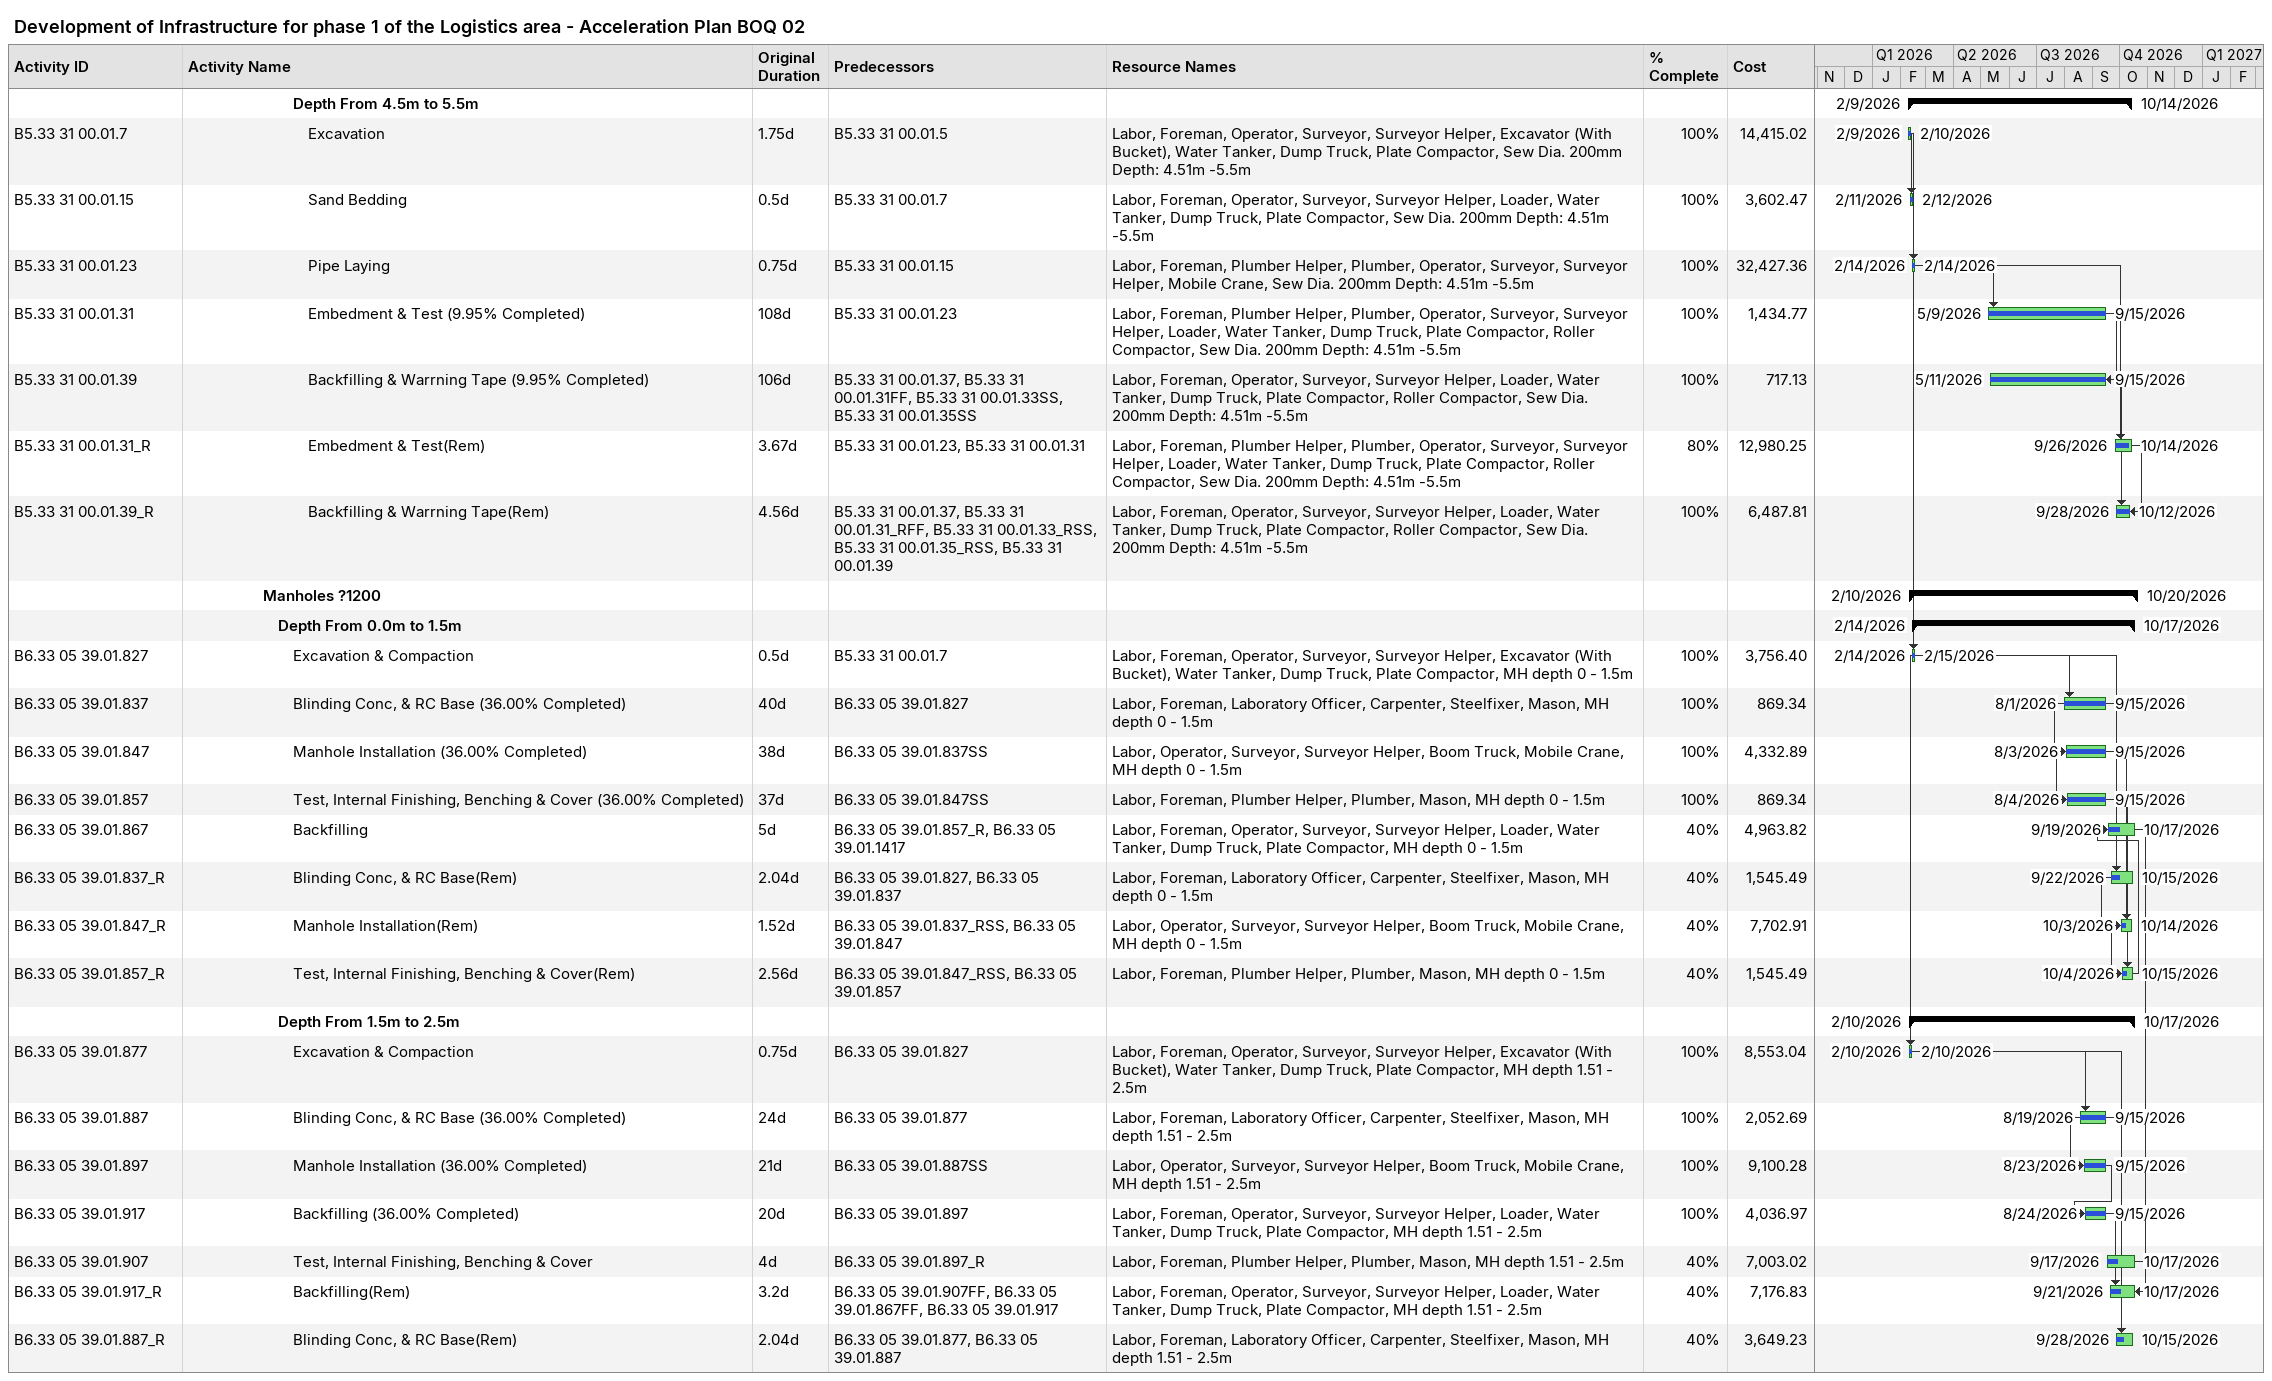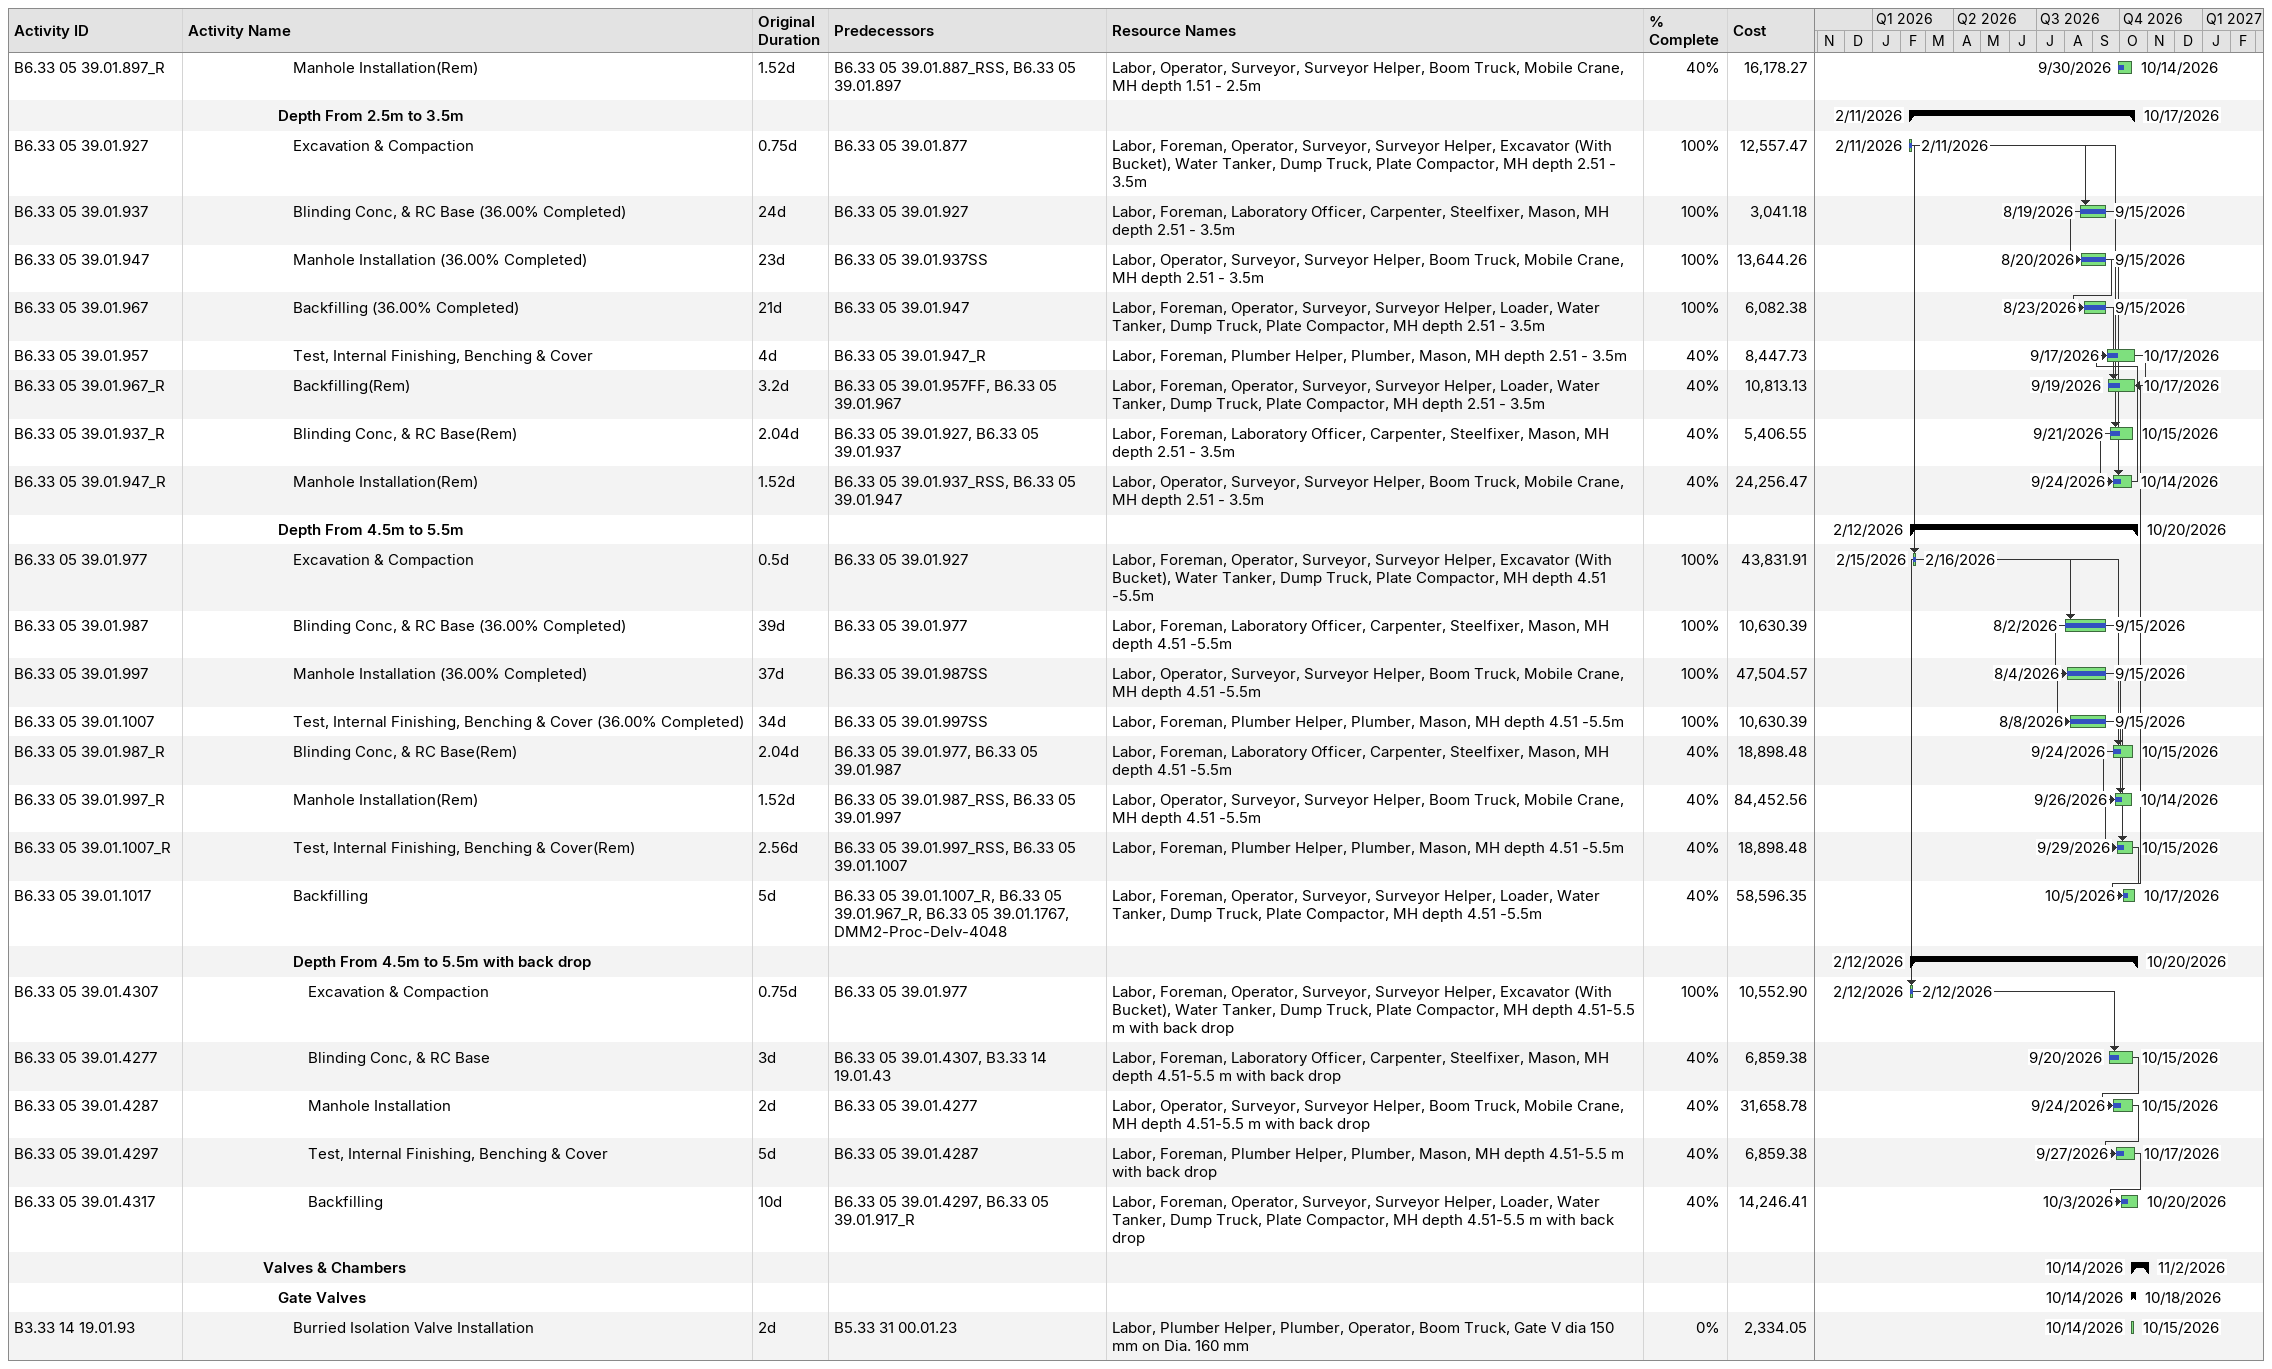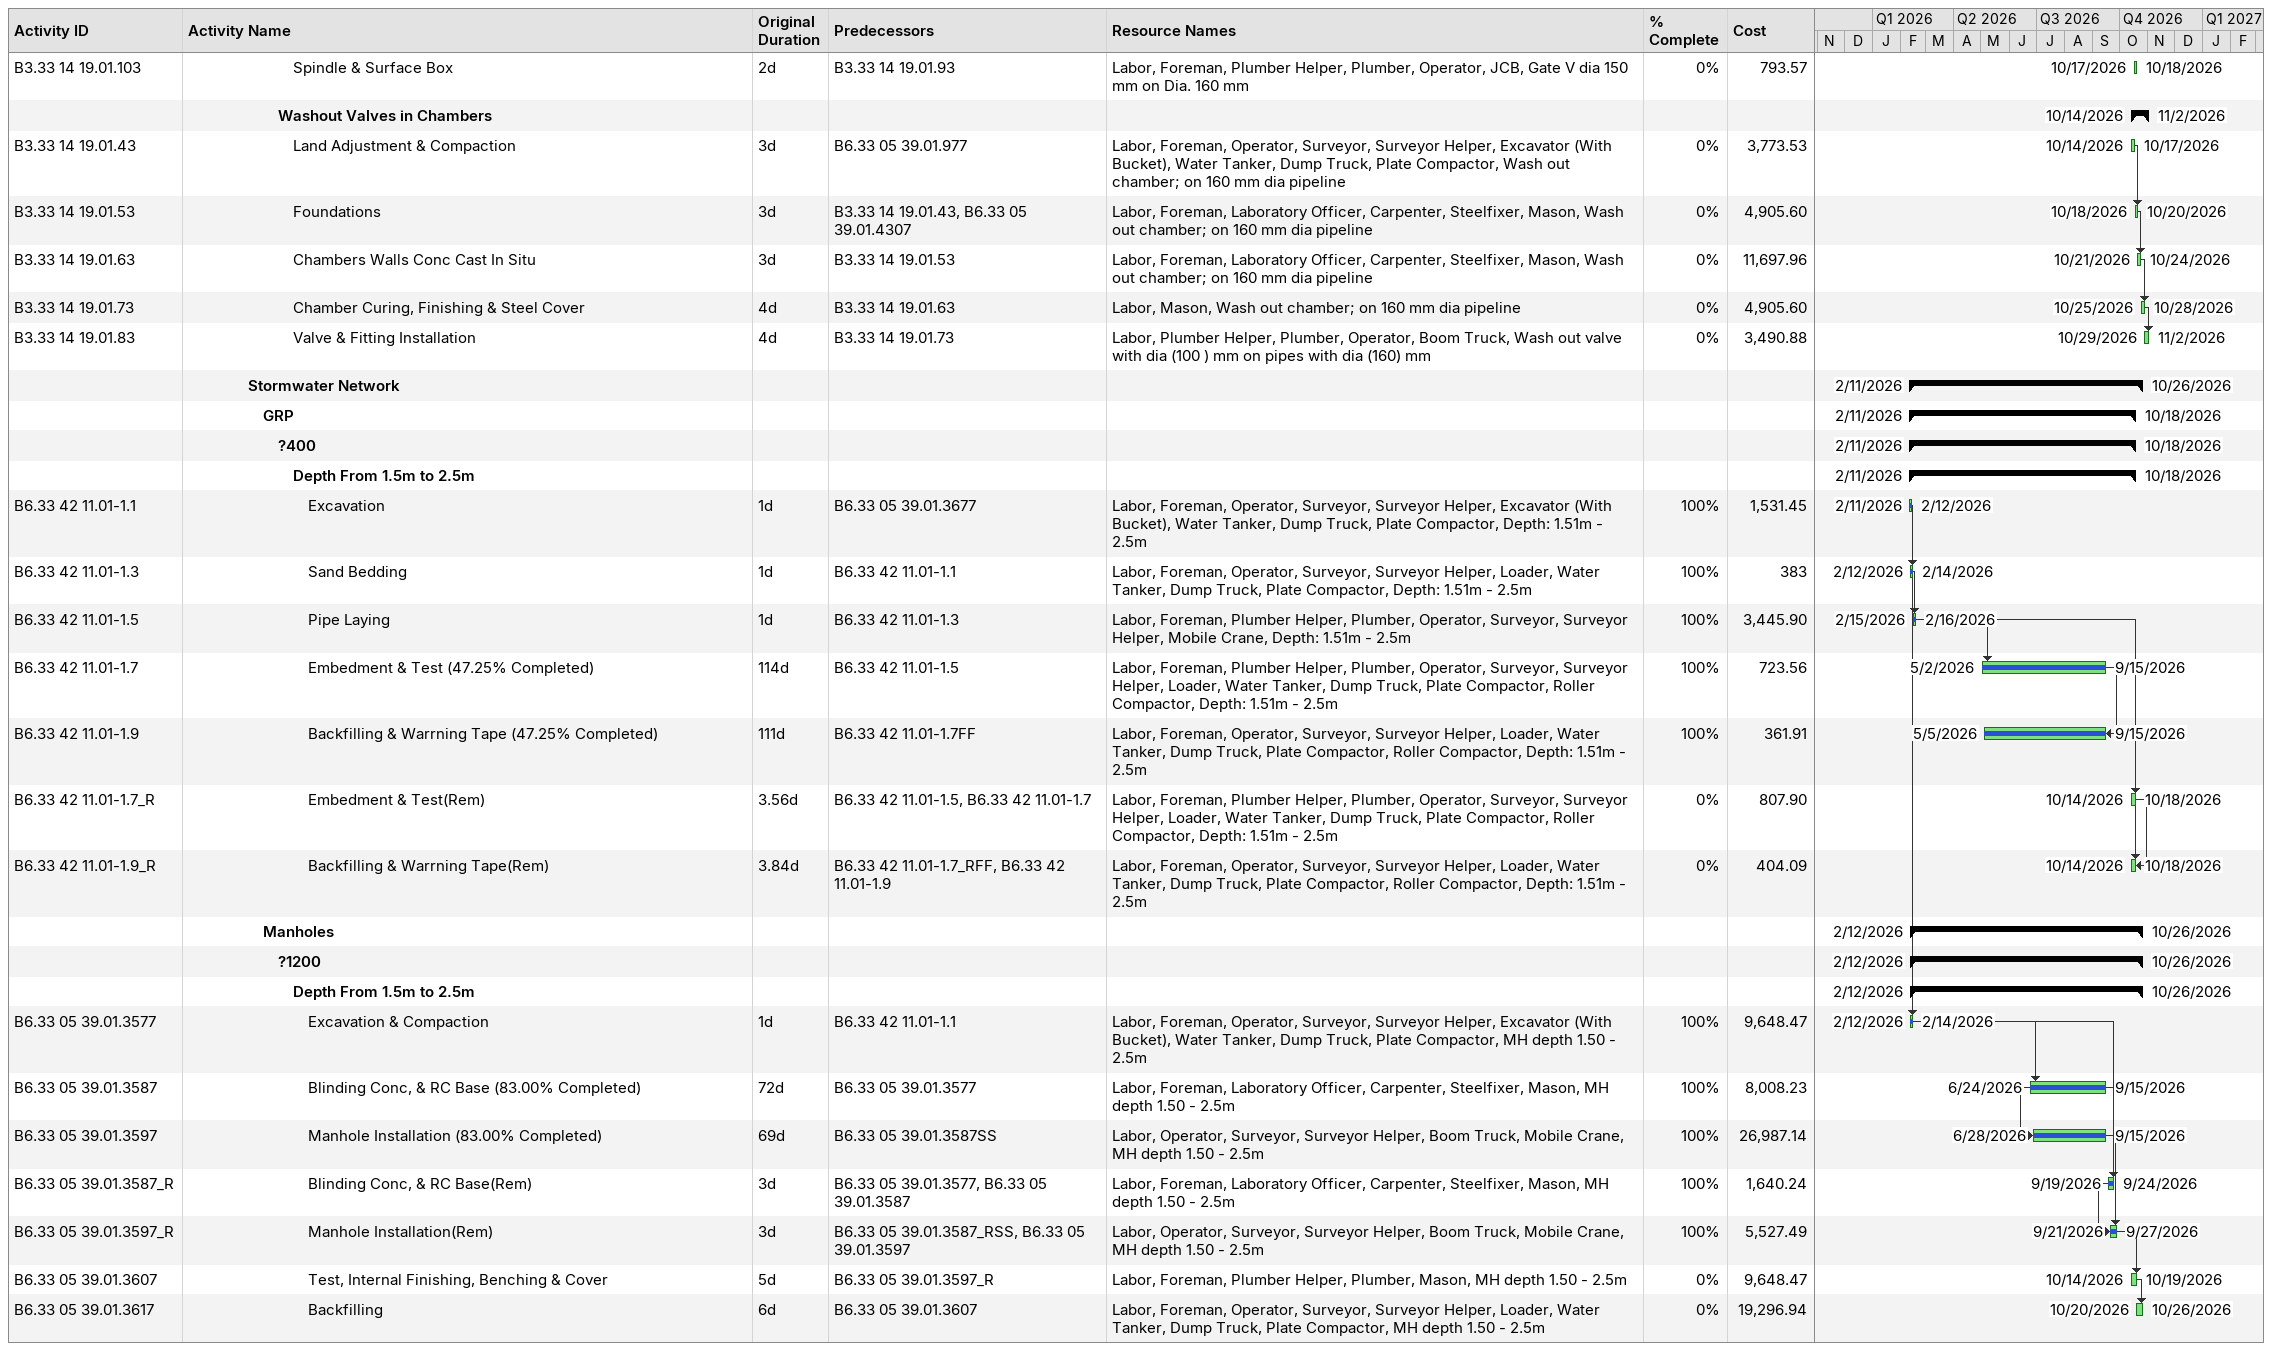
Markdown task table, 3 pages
Development of Infrastructure for phase 1 of the Logistics area - Acceleration Plan BOQ 02

| ID | Level | Task | Original duration | Start | Finish | Predecessors | Resources | % complete | Cost |
|---|---|---|---|---|---|---|---|---|---|
|  | 8 | **Depth From 4.5m to 5.5m** |  | 2026-02-09 | 2026-10-14 |  |  |  |  |
| B5.33 31 00.01.7 | 9 | Excavation | 1.75d | 2026-02-09 | 2026-02-10 | B5.33 31 00.01.5 | Labor, Foreman, Operator, Surveyor, Surveyor Helper, Excavator (With Bucket), Water Tanker, Dump Truck, Plate Compactor, Sew Dia. 200mm Depth: 4.51m -5.5m | 100 | 14415.02 |
| B5.33 31 00.01.15 | 9 | Sand Bedding | 0.5d | 2026-02-11 | 2026-02-12 | B5.33 31 00.01.7 | Labor, Foreman, Operator, Surveyor, Surveyor Helper, Loader, Water Tanker, Dump Truck, Plate Compactor, Sew Dia. 200mm Depth: 4.51m -5.5m | 100 | 3602.47 |
| B5.33 31 00.01.23 | 9 | Pipe Laying | 0.75d | 2026-02-14 | 2026-02-14 | B5.33 31 00.01.15 | Labor, Foreman, Plumber Helper, Plumber, Operator, Surveyor, Surveyor Helper, Mobile Crane, Sew Dia. 200mm Depth: 4.51m -5.5m | 100 | 32427.36 |
| B5.33 31 00.01.31 | 9 | Embedment & Test (9.95% Completed) | 108d | 2026-05-09 | 2026-09-15 | B5.33 31 00.01.23 | Labor, Foreman, Plumber Helper, Plumber, Operator, Surveyor, Surveyor Helper, Loader, Water Tanker, Dump Truck, Plate Compactor, Roller Compactor, Sew Dia. 200mm Depth: 4.51m -5.5m | 100 | 1434.77 |
| B5.33 31 00.01.39 | 9 | Backfilling & Warrning Tape (9.95% Completed) | 106d | 2026-05-11 | 2026-09-15 | B5.33 31 00.01.37, B5.33 31 00.01.31FF, B5.33 31 00.01.33SS, B5.33 31 00.01.35SS | Labor, Foreman, Operator, Surveyor, Surveyor Helper, Loader, Water Tanker, Dump Truck, Plate Compactor, Roller Compactor, Sew Dia. 200mm Depth: 4.51m -5.5m | 100 | 717.13 |
| B5.33 31 00.01.31_R | 9 | Embedment & Test(Rem) | 3.67d | 2026-09-26 | 2026-10-14 | B5.33 31 00.01.23, B5.33 31 00.01.31 | Labor, Foreman, Plumber Helper, Plumber, Operator, Surveyor, Surveyor Helper, Loader, Water Tanker, Dump Truck, Plate Compactor, Roller Compactor, Sew Dia. 200mm Depth: 4.51m -5.5m | 80 | 12980.25 |
| B5.33 31 00.01.39_R | 9 | Backfilling & Warrning Tape(Rem) | 4.56d | 2026-09-28 | 2026-10-12 | B5.33 31 00.01.37, B5.33 31 00.01.31_RFF, B5.33 31 00.01.33_RSS, B5.33 31 00.01.35_RSS, B5.33 31 00.01.39 | Labor, Foreman, Operator, Surveyor, Surveyor Helper, Loader, Water Tanker, Dump Truck, Plate Compactor, Roller Compactor, Sew Dia. 200mm Depth: 4.51m -5.5m | 100 | 6487.81 |
|  | 6 | **Manholes ?1200** |  | 2026-02-10 | 2026-10-20 |  |  |  |  |
|  | 7 | **Depth From 0.0m to 1.5m** |  | 2026-02-14 | 2026-10-17 |  |  |  |  |
| B6.33 05 39.01.827 | 8 | Excavation & Compaction | 0.5d | 2026-02-14 | 2026-02-15 | B5.33 31 00.01.7 | Labor, Foreman, Operator, Surveyor, Surveyor Helper, Excavator (With Bucket), Water Tanker, Dump Truck, Plate Compactor, MH depth 0 - 1.5m | 100 | 3756.40 |
| B6.33 05 39.01.837 | 8 | Blinding Conc, & RC Base (36.00% Completed) | 40d | 2026-08-01 | 2026-09-15 | B6.33 05 39.01.827 | Labor, Foreman, Laboratory Officer, Carpenter, Steelfixer, Mason, MH depth 0 - 1.5m | 100 | 869.34 |
| B6.33 05 39.01.847 | 8 | Manhole Installation (36.00% Completed) | 38d | 2026-08-03 | 2026-09-15 | B6.33 05 39.01.837SS | Labor, Operator, Surveyor, Surveyor Helper, Boom Truck, Mobile Crane, MH depth 0 - 1.5m | 100 | 4332.89 |
| B6.33 05 39.01.857 | 8 | Test, Internal Finishing, Benching & Cover (36.00% Completed) | 37d | 2026-08-04 | 2026-09-15 | B6.33 05 39.01.847SS | Labor, Foreman, Plumber Helper, Plumber, Mason, MH depth 0 - 1.5m | 100 | 869.34 |
| B6.33 05 39.01.867 | 8 | Backfilling | 5d | 2026-09-19 | 2026-10-17 | B6.33 05 39.01.857_R, B6.33 05 39.01.1417 | Labor, Foreman, Operator, Surveyor, Surveyor Helper, Loader, Water Tanker, Dump Truck, Plate Compactor, MH depth 0 - 1.5m | 40 | 4963.82 |
| B6.33 05 39.01.837_R | 8 | Blinding Conc, & RC Base(Rem) | 2.04d | 2026-09-22 | 2026-10-15 | B6.33 05 39.01.827, B6.33 05 39.01.837 | Labor, Foreman, Laboratory Officer, Carpenter, Steelfixer, Mason, MH depth 0 - 1.5m | 40 | 1545.49 |
| B6.33 05 39.01.847_R | 8 | Manhole Installation(Rem) | 1.52d | 2026-10-03 | 2026-10-14 | B6.33 05 39.01.837_RSS, B6.33 05 39.01.847 | Labor, Operator, Surveyor, Surveyor Helper, Boom Truck, Mobile Crane, MH depth 0 - 1.5m | 40 | 7702.91 |
| B6.33 05 39.01.857_R | 8 | Test, Internal Finishing, Benching & Cover(Rem) | 2.56d | 2026-10-04 | 2026-10-15 | B6.33 05 39.01.847_RSS, B6.33 05 39.01.857 | Labor, Foreman, Plumber Helper, Plumber, Mason, MH depth 0 - 1.5m | 40 | 1545.49 |
|  | 7 | **Depth From 1.5m to 2.5m** |  | 2026-02-10 | 2026-10-17 |  |  |  |  |
| B6.33 05 39.01.877 | 8 | Excavation & Compaction | 0.75d | 2026-02-10 | 2026-02-10 | B6.33 05 39.01.827 | Labor, Foreman, Operator, Surveyor, Surveyor Helper, Excavator (With Bucket), Water Tanker, Dump Truck, Plate Compactor, MH depth 1.51 - 2.5m | 100 | 8553.04 |
| B6.33 05 39.01.887 | 8 | Blinding Conc, & RC Base (36.00% Completed) | 24d | 2026-08-19 | 2026-09-15 | B6.33 05 39.01.877 | Labor, Foreman, Laboratory Officer, Carpenter, Steelfixer, Mason, MH depth 1.51 - 2.5m | 100 | 2052.69 |
| B6.33 05 39.01.897 | 8 | Manhole Installation (36.00% Completed) | 21d | 2026-08-23 | 2026-09-15 | B6.33 05 39.01.887SS | Labor, Operator, Surveyor, Surveyor Helper, Boom Truck, Mobile Crane, MH depth 1.51 - 2.5m | 100 | 9100.28 |
| B6.33 05 39.01.917 | 8 | Backfilling (36.00% Completed) | 20d | 2026-08-24 | 2026-09-15 | B6.33 05 39.01.897 | Labor, Foreman, Operator, Surveyor, Surveyor Helper, Loader, Water Tanker, Dump Truck, Plate Compactor, MH depth 1.51 - 2.5m | 100 | 4036.97 |
| B6.33 05 39.01.907 | 8 | Test, Internal Finishing, Benching & Cover | 4d | 2026-09-17 | 2026-10-17 | B6.33 05 39.01.897_R | Labor, Foreman, Plumber Helper, Plumber, Mason, MH depth 1.51 - 2.5m | 40 | 7003.02 |
| B6.33 05 39.01.917_R | 8 | Backfilling(Rem) | 3.2d | 2026-09-21 | 2026-10-17 | B6.33 05 39.01.907FF, B6.33 05 39.01.867FF, B6.33 05 39.01.917 | Labor, Foreman, Operator, Surveyor, Surveyor Helper, Loader, Water Tanker, Dump Truck, Plate Compactor, MH depth 1.51 - 2.5m | 40 | 7176.83 |
| B6.33 05 39.01.887_R | 8 | Blinding Conc, & RC Base(Rem) | 2.04d | 2026-09-28 | 2026-10-15 | B6.33 05 39.01.877, B6.33 05 39.01.887 | Labor, Foreman, Laboratory Officer, Carpenter, Steelfixer, Mason, MH depth 1.51 - 2.5m | 40 | 3649.23 |
| B6.33 05 39.01.897_R | 8 | Manhole Installation(Rem) | 1.52d | 2026-09-30 | 2026-10-14 | B6.33 05 39.01.887_RSS, B6.33 05 39.01.897 | Labor, Operator, Surveyor, Surveyor Helper, Boom Truck, Mobile Crane, MH depth 1.51 - 2.5m | 40 | 16178.27 |
|  | 7 | **Depth From 2.5m to 3.5m** |  | 2026-02-11 | 2026-10-17 |  |  |  |  |
| B6.33 05 39.01.927 | 8 | Excavation & Compaction | 0.75d | 2026-02-11 | 2026-02-11 | B6.33 05 39.01.877 | Labor, Foreman, Operator, Surveyor, Surveyor Helper, Excavator (With Bucket), Water Tanker, Dump Truck, Plate Compactor, MH depth 2.51 - 3.5m | 100 | 12557.47 |
| B6.33 05 39.01.937 | 8 | Blinding Conc, & RC Base (36.00% Completed) | 24d | 2026-08-19 | 2026-09-15 | B6.33 05 39.01.927 | Labor, Foreman, Laboratory Officer, Carpenter, Steelfixer, Mason, MH depth 2.51 - 3.5m | 100 | 3041.18 |
| B6.33 05 39.01.947 | 8 | Manhole Installation (36.00% Completed) | 23d | 2026-08-20 | 2026-09-15 | B6.33 05 39.01.937SS | Labor, Operator, Surveyor, Surveyor Helper, Boom Truck, Mobile Crane, MH depth 2.51 - 3.5m | 100 | 13644.26 |
| B6.33 05 39.01.967 | 8 | Backfilling (36.00% Completed) | 21d | 2026-08-23 | 2026-09-15 | B6.33 05 39.01.947 | Labor, Foreman, Operator, Surveyor, Surveyor Helper, Loader, Water Tanker, Dump Truck, Plate Compactor, MH depth 2.51 - 3.5m | 100 | 6082.38 |
| B6.33 05 39.01.957 | 8 | Test, Internal Finishing, Benching & Cover | 4d | 2026-09-17 | 2026-10-17 | B6.33 05 39.01.947_R | Labor, Foreman, Plumber Helper, Plumber, Mason, MH depth 2.51 - 3.5m | 40 | 8447.73 |
| B6.33 05 39.01.967_R | 8 | Backfilling(Rem) | 3.2d | 2026-09-19 | 2026-10-17 | B6.33 05 39.01.957FF, B6.33 05 39.01.967 | Labor, Foreman, Operator, Surveyor, Surveyor Helper, Loader, Water Tanker, Dump Truck, Plate Compactor, MH depth 2.51 - 3.5m | 40 | 10813.13 |
| B6.33 05 39.01.937_R | 8 | Blinding Conc, & RC Base(Rem) | 2.04d | 2026-09-21 | 2026-10-15 | B6.33 05 39.01.927, B6.33 05 39.01.937 | Labor, Foreman, Laboratory Officer, Carpenter, Steelfixer, Mason, MH depth 2.51 - 3.5m | 40 | 5406.55 |
| B6.33 05 39.01.947_R | 8 | Manhole Installation(Rem) | 1.52d | 2026-09-24 | 2026-10-14 | B6.33 05 39.01.937_RSS, B6.33 05 39.01.947 | Labor, Operator, Surveyor, Surveyor Helper, Boom Truck, Mobile Crane, MH depth 2.51 - 3.5m | 40 | 24256.47 |
|  | 7 | **Depth From 4.5m to 5.5m** |  | 2026-02-12 | 2026-10-20 |  |  |  |  |
| B6.33 05 39.01.977 | 8 | Excavation & Compaction | 0.5d | 2026-02-15 | 2026-02-16 | B6.33 05 39.01.927 | Labor, Foreman, Operator, Surveyor, Surveyor Helper, Excavator (With Bucket), Water Tanker, Dump Truck, Plate Compactor, MH depth 4.51 -5.5m | 100 | 43831.91 |
| B6.33 05 39.01.987 | 8 | Blinding Conc, & RC Base (36.00% Completed) | 39d | 2026-08-02 | 2026-09-15 | B6.33 05 39.01.977 | Labor, Foreman, Laboratory Officer, Carpenter, Steelfixer, Mason, MH depth 4.51 -5.5m | 100 | 10630.39 |
| B6.33 05 39.01.997 | 8 | Manhole Installation (36.00% Completed) | 37d | 2026-08-04 | 2026-09-15 | B6.33 05 39.01.987SS | Labor, Operator, Surveyor, Surveyor Helper, Boom Truck, Mobile Crane, MH depth 4.51 -5.5m | 100 | 47504.57 |
| B6.33 05 39.01.1007 | 8 | Test, Internal Finishing, Benching & Cover (36.00% Completed) | 34d | 2026-08-08 | 2026-09-15 | B6.33 05 39.01.997SS | Labor, Foreman, Plumber Helper, Plumber, Mason, MH depth 4.51 -5.5m | 100 | 10630.39 |
| B6.33 05 39.01.987_R | 8 | Blinding Conc, & RC Base(Rem) | 2.04d | 2026-09-24 | 2026-10-15 | B6.33 05 39.01.977, B6.33 05 39.01.987 | Labor, Foreman, Laboratory Officer, Carpenter, Steelfixer, Mason, MH depth 4.51 -5.5m | 40 | 18898.48 |
| B6.33 05 39.01.997_R | 8 | Manhole Installation(Rem) | 1.52d | 2026-09-26 | 2026-10-14 | B6.33 05 39.01.987_RSS, B6.33 05 39.01.997 | Labor, Operator, Surveyor, Surveyor Helper, Boom Truck, Mobile Crane, MH depth 4.51 -5.5m | 40 | 84452.56 |
| B6.33 05 39.01.1007_R | 8 | Test, Internal Finishing, Benching & Cover(Rem) | 2.56d | 2026-09-29 | 2026-10-15 | B6.33 05 39.01.997_RSS, B6.33 05 39.01.1007 | Labor, Foreman, Plumber Helper, Plumber, Mason, MH depth 4.51 -5.5m | 40 | 18898.48 |
| B6.33 05 39.01.1017 | 8 | Backfilling | 5d | 2026-10-05 | 2026-10-17 | B6.33 05 39.01.1007_R, B6.33 05 39.01.967_R, B6.33 05 39.01.1767, DMM2-Proc-Delv-4048 | Labor, Foreman, Operator, Surveyor, Surveyor Helper, Loader, Water Tanker, Dump Truck, Plate Compactor, MH depth 4.51 -5.5m | 40 | 58596.35 |
|  | 8 | **Depth From 4.5m to 5.5m with back drop** |  | 2026-02-12 | 2026-10-20 |  |  |  |  |
| B6.33 05 39.01.4307 | 9 | Excavation & Compaction | 0.75d | 2026-02-12 | 2026-02-12 | B6.33 05 39.01.977 | Labor, Foreman, Operator, Surveyor, Surveyor Helper, Excavator (With Bucket), Water Tanker, Dump Truck, Plate Compactor, MH depth 4.51-5.5 m with back drop | 100 | 10552.90 |
| B6.33 05 39.01.4277 | 9 | Blinding Conc, & RC Base | 3d | 2026-09-20 | 2026-10-15 | B6.33 05 39.01.4307, B3.33 14 19.01.43 | Labor, Foreman, Laboratory Officer, Carpenter, Steelfixer, Mason, MH depth 4.51-5.5 m with back drop | 40 | 6859.38 |
| B6.33 05 39.01.4287 | 9 | Manhole Installation | 2d | 2026-09-24 | 2026-10-15 | B6.33 05 39.01.4277 | Labor, Operator, Surveyor, Surveyor Helper, Boom Truck, Mobile Crane, MH depth 4.51-5.5 m with back drop | 40 | 31658.78 |
| B6.33 05 39.01.4297 | 9 | Test, Internal Finishing, Benching & Cover | 5d | 2026-09-27 | 2026-10-17 | B6.33 05 39.01.4287 | Labor, Foreman, Plumber Helper, Plumber, Mason, MH depth 4.51-5.5 m with back drop | 40 | 6859.38 |
| B6.33 05 39.01.4317 | 9 | Backfilling | 10d | 2026-10-03 | 2026-10-20 | B6.33 05 39.01.4297, B6.33 05 39.01.917_R | Labor, Foreman, Operator, Surveyor, Surveyor Helper, Loader, Water Tanker, Dump Truck, Plate Compactor, MH depth 4.51-5.5 m with back drop | 40 | 14246.41 |
|  | 6 | **Valves & Chambers** |  | 2026-10-14 | 2026-11-02 |  |  |  |  |
|  | 7 | **Gate Valves** |  | 2026-10-14 | 2026-10-18 |  |  |  |  |
| B3.33 14 19.01.93 | 8 | Burried Isolation Valve Installation | 2d | 2026-10-14 | 2026-10-15 | B5.33 31 00.01.23 | Labor, Plumber Helper, Plumber, Operator, Boom Truck, Gate V dia 150 mm on Dia. 160 mm | 0 | 2334.05 |
| B3.33 14 19.01.103 | 8 | Spindle & Surface Box | 2d | 2026-10-17 | 2026-10-18 | B3.33 14 19.01.93 | Labor, Foreman, Plumber Helper, Plumber, Operator, JCB, Gate V dia 150 mm on Dia. 160 mm | 0 | 793.57 |
|  | 7 | **Washout Valves in Chambers** |  | 2026-10-14 | 2026-11-02 |  |  |  |  |
| B3.33 14 19.01.43 | 8 | Land Adjustment & Compaction | 3d | 2026-10-14 | 2026-10-17 | B6.33 05 39.01.977 | Labor, Foreman, Operator, Surveyor, Surveyor Helper, Excavator (With Bucket), Water Tanker, Dump Truck, Plate Compactor, Wash out chamber; on 160 mm dia pipeline | 0 | 3773.53 |
| B3.33 14 19.01.53 | 8 | Foundations | 3d | 2026-10-18 | 2026-10-20 | B3.33 14 19.01.43, B6.33 05 39.01.4307 | Labor, Foreman, Laboratory Officer, Carpenter, Steelfixer, Mason, Wash out chamber; on 160 mm dia pipeline | 0 | 4905.60 |
| B3.33 14 19.01.63 | 8 | Chambers Walls Conc Cast In Situ | 3d | 2026-10-21 | 2026-10-24 | B3.33 14 19.01.53 | Labor, Foreman, Laboratory Officer, Carpenter, Steelfixer, Mason, Wash out chamber; on 160 mm dia pipeline | 0 | 11697.96 |
| B3.33 14 19.01.73 | 8 | Chamber Curing, Finishing & Steel Cover | 4d | 2026-10-25 | 2026-10-28 | B3.33 14 19.01.63 | Labor, Mason, Wash out chamber; on 160 mm dia pipeline | 0 | 4905.60 |
| B3.33 14 19.01.83 | 8 | Valve & Fitting Installation | 4d | 2026-10-29 | 2026-11-02 | B3.33 14 19.01.73 | Labor, Plumber Helper, Plumber, Operator, Boom Truck, Wash out valve with dia (100 ) mm on pipes with dia (160) mm | 0 | 3490.88 |
|  | 5 | **Stormwater Network** |  | 2026-02-11 | 2026-10-26 |  |  |  |  |
|  | 6 | **GRP** |  | 2026-02-11 | 2026-10-18 |  |  |  |  |
|  | 7 | **?400** |  | 2026-02-11 | 2026-10-18 |  |  |  |  |
|  | 8 | **Depth From 1.5m to 2.5m** |  | 2026-02-11 | 2026-10-18 |  |  |  |  |
| B6.33 42 11.01-1.1 | 9 | Excavation | 1d | 2026-02-11 | 2026-02-12 | B6.33 05 39.01.3677 | Labor, Foreman, Operator, Surveyor, Surveyor Helper, Excavator (With Bucket), Water Tanker, Dump Truck, Plate Compactor, Depth: 1.51m - 2.5m | 100 | 1531.45 |
| B6.33 42 11.01-1.3 | 9 | Sand Bedding | 1d | 2026-02-12 | 2026-02-14 | B6.33 42 11.01-1.1 | Labor, Foreman, Operator, Surveyor, Surveyor Helper, Loader, Water Tanker, Dump Truck, Plate Compactor, Depth: 1.51m - 2.5m | 100 | 383 |
| B6.33 42 11.01-1.5 | 9 | Pipe Laying | 1d | 2026-02-15 | 2026-02-16 | B6.33 42 11.01-1.3 | Labor, Foreman, Plumber Helper, Plumber, Operator, Surveyor, Surveyor Helper, Mobile Crane, Depth: 1.51m - 2.5m | 100 | 3445.90 |
| B6.33 42 11.01-1.7 | 9 | Embedment & Test (47.25% Completed) | 114d | 2026-05-02 | 2026-09-15 | B6.33 42 11.01-1.5 | Labor, Foreman, Plumber Helper, Plumber, Operator, Surveyor, Surveyor Helper, Loader, Water Tanker, Dump Truck, Plate Compactor, Roller Compactor, Depth: 1.51m - 2.5m | 100 | 723.56 |
| B6.33 42 11.01-1.9 | 9 | Backfilling & Warrning Tape (47.25% Completed) | 111d | 2026-05-05 | 2026-09-15 | B6.33 42 11.01-1.7FF | Labor, Foreman, Operator, Surveyor, Surveyor Helper, Loader, Water Tanker, Dump Truck, Plate Compactor, Roller Compactor, Depth: 1.51m - 2.5m | 100 | 361.91 |
| B6.33 42 11.01-1.7_R | 9 | Embedment & Test(Rem) | 3.56d | 2026-10-14 | 2026-10-18 | B6.33 42 11.01-1.5, B6.33 42 11.01-1.7 | Labor, Foreman, Plumber Helper, Plumber, Operator, Surveyor, Surveyor Helper, Loader, Water Tanker, Dump Truck, Plate Compactor, Roller Compactor, Depth: 1.51m - 2.5m | 0 | 807.90 |
| B6.33 42 11.01-1.9_R | 9 | Backfilling & Warrning Tape(Rem) | 3.84d | 2026-10-14 | 2026-10-18 | B6.33 42 11.01-1.7_RFF, B6.33 42 11.01-1.9 | Labor, Foreman, Operator, Surveyor, Surveyor Helper, Loader, Water Tanker, Dump Truck, Plate Compactor, Roller Compactor, Depth: 1.51m - 2.5m | 0 | 404.09 |
|  | 6 | **Manholes** |  | 2026-02-12 | 2026-10-26 |  |  |  |  |
|  | 7 | **?1200** |  | 2026-02-12 | 2026-10-26 |  |  |  |  |
|  | 8 | **Depth From 1.5m to 2.5m** |  | 2026-02-12 | 2026-10-26 |  |  |  |  |
| B6.33 05 39.01.3577 | 9 | Excavation & Compaction | 1d | 2026-02-12 | 2026-02-14 | B6.33 42 11.01-1.1 | Labor, Foreman, Operator, Surveyor, Surveyor Helper, Excavator (With Bucket), Water Tanker, Dump Truck, Plate Compactor, MH depth 1.50 - 2.5m | 100 | 9648.47 |
| B6.33 05 39.01.3587 | 9 | Blinding Conc, & RC Base (83.00% Completed) | 72d | 2026-06-24 | 2026-09-15 | B6.33 05 39.01.3577 | Labor, Foreman, Laboratory Officer, Carpenter, Steelfixer, Mason, MH depth 1.50 - 2.5m | 100 | 8008.23 |
| B6.33 05 39.01.3597 | 9 | Manhole Installation (83.00% Completed) | 69d | 2026-06-28 | 2026-09-15 | B6.33 05 39.01.3587SS | Labor, Operator, Surveyor, Surveyor Helper, Boom Truck, Mobile Crane, MH depth 1.50 - 2.5m | 100 | 26987.14 |
| B6.33 05 39.01.3587_R | 9 | Blinding Conc, & RC Base(Rem) | 3d | 2026-09-19 | 2026-09-24 | B6.33 05 39.01.3577, B6.33 05 39.01.3587 | Labor, Foreman, Laboratory Officer, Carpenter, Steelfixer, Mason, MH depth 1.50 - 2.5m | 100 | 1640.24 |
| B6.33 05 39.01.3597_R | 9 | Manhole Installation(Rem) | 3d | 2026-09-21 | 2026-09-27 | B6.33 05 39.01.3587_RSS, B6.33 05 39.01.3597 | Labor, Operator, Surveyor, Surveyor Helper, Boom Truck, Mobile Crane, MH depth 1.50 - 2.5m | 100 | 5527.49 |
| B6.33 05 39.01.3607 | 9 | Test, Internal Finishing, Benching & Cover | 5d | 2026-10-14 | 2026-10-19 | B6.33 05 39.01.3597_R | Labor, Foreman, Plumber Helper, Plumber, Mason, MH depth 1.50 - 2.5m | 0 | 9648.47 |
| B6.33 05 39.01.3617 | 9 | Backfilling | 6d | 2026-10-20 | 2026-10-26 | B6.33 05 39.01.3607 | Labor, Foreman, Operator, Surveyor, Surveyor Helper, Loader, Water Tanker, Dump Truck, Plate Compactor, MH depth 1.50 - 2.5m | 0 | 19296.94 |
